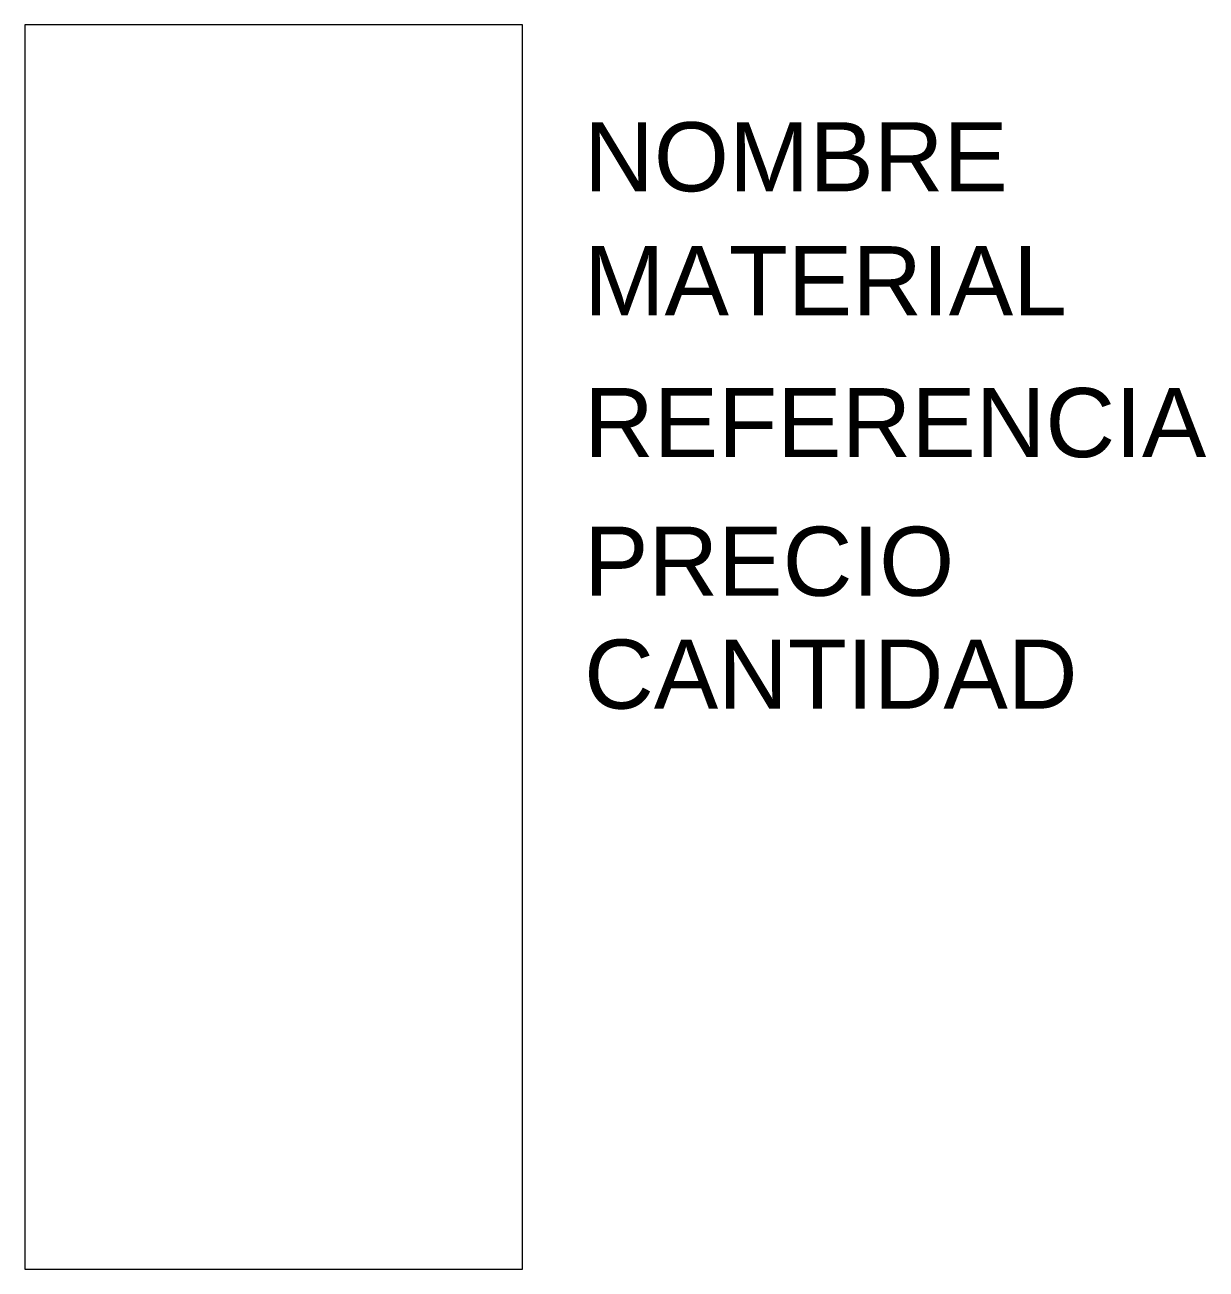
# Model space of a CAD drawing. Header units: centimetres. Extents: x 0 to 42.7, y 0 to 45.
import ezdxf

# ---------------------------------------------------------------- set-up
doc = ezdxf.new("R2010")
doc.units = ezdxf.units.CM
doc.styles.get("Standard").update_dxf_attribs({"font": 'arial.ttf'})

msp = doc.modelspace()

# ---------------------------------------------------------------- linework, layer by layer
msp.add_lwpolyline([(0, 0), (18, 0), (18, 45), (0, 45)], close=True)

# ---------------------------------------------------------------- texts
at = {"flags": 1}
for tag, p, s in [('NOMBRE', (20.233, 38.98), 'PC'), ('MATERIAL', (20.233, 34.497), 'N/A'), ('REFERENCIA', (20.233, 29.366), 'Intel_CoreI7'), ('PRECIO', (20.233, 24.351), '1500000'), ('CANTIDAD', (20.233, 20.27), '1')]:
    msp.add_attdef(tag, p, s, height=2.5, dxfattribs=at)

doc.saveas('drawing.dxf')
